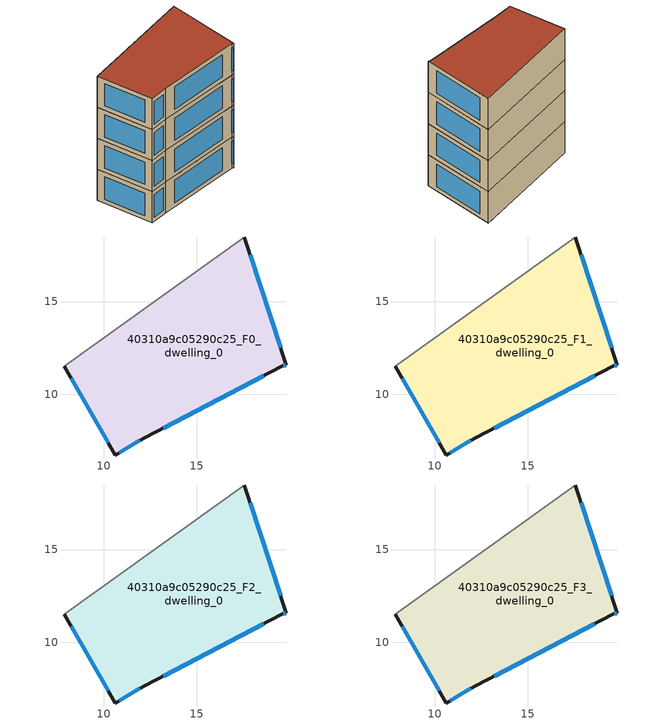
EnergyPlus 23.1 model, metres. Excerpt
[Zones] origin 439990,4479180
40310a9c05290c25_F0_dwelling_0
 floor ground (EU_floor_Construction): 19.66,11.54 19.85,11.56 17.57,18.48 7.86,11.52 10.61,6.73 12.15,7.63 z0
 wall outside (EU_wall_Construction): 17.57,18.48 19.85,11.56 19.66,11.54 12.15,7.63 10.61,6.73 7.86,11.52 z0:3
 wall adiabatic (EU_wall_Construction): 7.86,11.52 17.57,18.48 z0:3
 window (EU_Window_Construction): 10.23,7.39 8.24,10.86 / 17.89,17.52 19.53,12.52 / 19.82,11.56 19.69,11.54 / 18.62,11 13.19,8.18 / 11.94,7.51 10.82,6.85 z0.42:2.58
40310a9c05290c25_F1_dwelling_0
 floor to 40310a9c05290c25_F0_dwelling_0 (EU_floor_Construction): 19.66,11.54 19.85,11.56 17.57,18.48 7.86,11.52 10.61,6.73 12.15,7.63 z3
 wall outside (EU_wall_Construction): 17.57,18.48 19.85,11.56 19.66,11.54 12.15,7.63 10.61,6.73 7.86,11.52 z3:6
 wall adiabatic (EU_wall_Construction): 7.86,11.52 17.57,18.48 z3:6
 window (EU_Window_Construction): 10.23,7.39 8.24,10.86 / 17.89,17.52 19.53,12.52 / 19.82,11.56 19.69,11.54 / 18.62,11 13.19,8.18 / 11.94,7.51 10.82,6.85 z3.42:5.58
40310a9c05290c25_F2_dwelling_0
 floor to 40310a9c05290c25_F1_dwelling_0 (EU_floor_Construction): 19.66,11.54 19.85,11.56 17.57,18.48 7.86,11.52 10.61,6.73 12.15,7.63 z6
 wall outside (EU_wall_Construction): 17.57,18.48 19.85,11.56 19.66,11.54 12.15,7.63 10.61,6.73 7.86,11.52 z6:9
 wall adiabatic (EU_wall_Construction): 7.86,11.52 17.57,18.48 z6:9
 window (EU_Window_Construction): 10.23,7.39 8.24,10.86 / 17.89,17.52 19.53,12.52 / 19.82,11.56 19.69,11.54 / 18.62,11 13.19,8.18 / 11.94,7.51 10.82,6.85 z6.42:8.58
40310a9c05290c25_F3_dwelling_0
 floor to 40310a9c05290c25_F2_dwelling_0 (EU_floor_Construction): 19.66,11.54 19.85,11.56 17.57,18.48 7.86,11.52 10.61,6.73 12.15,7.63 z9
 wall outside (EU_wall_Construction): 17.57,18.48 19.85,11.56 19.66,11.54 12.15,7.63 10.61,6.73 7.86,11.52 z9:12
 wall adiabatic (EU_wall_Construction): 7.86,11.52 17.57,18.48 z9:12
 window (EU_Window_Construction): 10.23,7.39 8.24,10.86 / 17.89,17.52 19.53,12.52 / 19.82,11.56 19.69,11.54 / 18.62,11 13.19,8.18 / 11.94,7.51 10.82,6.85 z9.42:11.58
 roof outside (EU_roof_Construction): 17.57,18.48 19.85,11.56 19.66,11.54 12.15,7.63 10.61,6.73 7.86,11.52 z12
[Building]
EU S2 Campaign: North Axis=0; Terrain=City; Solar Distribution=FullExterior
[Site:Location]
Madrid: Latitude=40.5; Longitude=-3.5; Time Zone=1; Elevation=609
[SizingPeriod:WeatherFileDays]
AnnualSizingPeriod: Begin Month=1; Begin Day of Month=1; End Month=12; End Day of Month=31; Day of Week for Start Day=Monday; Use Weather File Daylight Saving Period=No; Use Weather File Rain and Snow Indicators=No
[MATERIAL]
EU_InternalMass_Material: Roughness=MediumRough; Thickness=0.1; Conductivity=1; Density=1800; Specific Heat=900; Thermal Absorptance=0.9; Solar Absorptance=0.7; Visible Absorptance=0.7
[MATERIAL:NOMASS] Roughness=MediumRough; Thermal Absorptance=0.9; Solar Absorptance=0.7; Visible Absorptance=0.7
Name | Thermal Resistance
EU_wall_NoMass | 1.60022
EU_roof_NoMass | 1.57597
EU_floor_NoMass | 0.470652
[WINDOWMATERIAL:SIMPLEGLAZINGSYSTEM]
EU_Window_SimpleGlazing: UFactor=3.28802; Solar Heat Gain Coefficient=0.85; Visible Transmittance=0.85
[CONSTRUCTION]
EU_wall_Construction: EU_wall_NoMass
EU_roof_Construction: EU_roof_NoMass
EU_floor_Construction: EU_floor_NoMass
EU_InternalMass_Construction: EU_InternalMass_Material
EU_Window_Construction: EU_Window_SimpleGlazing
[ZONE] Type=1; Multiplier=1; Ceiling Height=autocalculate; Floor Area=autocalculate; Part of Total Floor Area=Yes
Name | Volume
40310a9c05290c25_F0_dwelling_0 | 208.738
40310a9c05290c25_F1_dwelling_0; 40310a9c05290c25_F2_dwelling_0; 40310a9c05290c25_F3_dwelling_0 | 208.739
[INTERNALMASS] Construction=EU_InternalMass_Construction; Surface Area=69.5793
Name | Zone or ZoneList
40310a9c05290c25_F0_dwelling_0_EU_InternalMass | 40310a9c05290c25_F0_dwelling_0
40310a9c05290c25_F1_dwelling_0_EU_InternalMass | 40310a9c05290c25_F1_dwelling_0
40310a9c05290c25_F2_dwelling_0_EU_InternalMass | 40310a9c05290c25_F2_dwelling_0
40310a9c05290c25_F3_dwelling_0_EU_InternalMass | 40310a9c05290c25_F3_dwelling_0
[OTHEREQUIPMENT] Fuel Type=Electricity; Design Level Calculation Method=Watts/Area; Power per Zone Floor Area=1; Fraction Latent=0; Fraction Radiant=0; Fraction Lost=0; Carbon Dioxide Generation Rate=0; EndUse Subcategory=EU_Step8_InternalGains
Name | Zone or ZoneList or Space or SpaceList | Schedule
EU_Step8_InternalGain_40310a9c05290c25_F0_dwelling_0_f000 | 40310a9c05290c25_F0_dwelling_0 | EU_Step8_GainSchedule_40310a9c05290c25_F0_dwelling_0_f000
EU_Step8_InternalGain_40310a9c05290c25_F1_dwelling_0_f000 | 40310a9c05290c25_F1_dwelling_0 | EU_Step8_GainSchedule_40310a9c05290c25_F1_dwelling_0_f000
EU_Step8_InternalGain_40310a9c05290c25_F2_dwelling_0_f000 | 40310a9c05290c25_F2_dwelling_0 | EU_Step8_GainSchedule_40310a9c05290c25_F2_dwelling_0_f000
EU_Step8_InternalGain_40310a9c05290c25_F3_dwelling_0_f000 | 40310a9c05290c25_F3_dwelling_0 | EU_Step8_GainSchedule_40310a9c05290c25_F3_dwelling_0_f000
[ZONEVENTILATION:DESIGNFLOWRATE] Schedule=EU_AlwaysOn; Design Flow Rate Calculation Method=AirChanges/Hour; Air Changes per Hour=0.480704; Ventilation Type=Natural; Fan Pressure Rise=0; Fan Total Efficiency=1; Constant Term Coefficient=1; Temperature Term Coefficient=0; Velocity Term Coefficient=0; Velocity Squared Term Coefficient=0; Minimum Indoor Temperature=-100; Maximum Indoor Temperature=100; Delta Temperature=-100; Minimum Outdoor Temperature=-100; Maximum Outdoor Temperature=100; Maximum Wind Speed=40
Name | Zone or ZoneList or Space or SpaceList
EU_ConstantAir_40310a9c05290c25_F0_dwelling_0 | 40310a9c05290c25_F0_dwelling_0
EU_ConstantAir_40310a9c05290c25_F1_dwelling_0 | 40310a9c05290c25_F1_dwelling_0
EU_ConstantAir_40310a9c05290c25_F2_dwelling_0 | 40310a9c05290c25_F2_dwelling_0
EU_ConstantAir_40310a9c05290c25_F3_dwelling_0 | 40310a9c05290c25_F3_dwelling_0
[HVACTEMPLATE:THERMOSTAT] Constant Heating Setpoint=20; Constant Cooling Setpoint=50
EU_HeatOnly_40310a9c05290c25_F0_dwelling_0; EU_HeatOnly_40310a9c05290c25_F1_dwelling_0; EU_HeatOnly_40310a9c05290c25_F2_dwelling_0; EU_HeatOnly_40310a9c05290c25_F3_dwelling_0
[HVACTEMPLATE:ZONE:IDEALLOADSAIRSYSTEM] System Availability Schedule=EU_AlwaysOn; Maximum Heating Supply Air Temperature=50; Minimum Cooling Supply Air Temperature=13; Maximum Heating Supply Air Humidity Ratio=0.0156; Minimum Cooling Supply Air Humidity Ratio=0.0077; Heating Limit=NoLimit; Cooling Limit=NoLimit; Heating Availability Schedule=EU_AlwaysOn; Cooling Availability Schedule=EU_CoolingOff; Dehumidification Control Type=ConstantSensibleHeatRatio; Cooling Sensible Heat Ratio=0.7; Dehumidification Setpoint=60; Humidification Control Type=None; Humidification Setpoint=30; Outdoor Air Method=None; Outdoor Air Flow Rate per Person=0.00944; Outdoor Air Flow Rate per Zone Floor Area=0; Outdoor Air Flow Rate per Zone=0; Demand Controlled Ventilation Type=None; Outdoor Air Economizer Type=NoEconomizer; Heat Recovery Type=None; Sensible Heat Recovery Effectiveness=0.7; Latent Heat Recovery Effectiveness=0.65
Name | Template Thermostat
40310a9c05290c25_F0_dwelling_0 | EU_HeatOnly_40310a9c05290c25_F0_dwelling_0
40310a9c05290c25_F1_dwelling_0 | EU_HeatOnly_40310a9c05290c25_F1_dwelling_0
40310a9c05290c25_F2_dwelling_0 | EU_HeatOnly_40310a9c05290c25_F2_dwelling_0
40310a9c05290c25_F3_dwelling_0 | EU_HeatOnly_40310a9c05290c25_F3_dwelling_0
[SIZING:ZONE] Zone Cooling Design Supply Air Temperature Input Method=SupplyAirTemperature; Zone Cooling Design Supply Air Temperature=13; Zone Heating Design Supply Air Temperature Input Method=SupplyAirTemperature; Zone Heating Design Supply Air Temperature=50; Zone Cooling Design Supply Air Humidity Ratio=0.008; Zone Heating Design Supply Air Humidity Ratio=0.008; Cooling Design Air Flow Method=DesignDay; Cooling Design Air Flow Rate=0; Cooling Minimum Air Flow per Zone Floor Area=0.000762; Cooling Minimum Air Flow=0; Cooling Minimum Air Flow Fraction=0.2; Heating Design Air Flow Method=DesignDay; Heating Design Air Flow Rate=0; Heating Maximum Air Flow per Zone Floor Area=0.002032; Heating Maximum Air Flow=0.141576; Heating Maximum Air Flow Fraction=0.3; Account for Dedicated Outdoor Air System=No; Dedicated Outdoor Air System Control Strategy=NeutralSupplyAir; Dedicated Outdoor Air Low Setpoint Temperature for Design=autosize; Dedicated Outdoor Air High Setpoint Temperature for Design=autosize; Zone Load Sizing Method=Sensible Load Only No Latent Load; Zone Latent Cooling Design Supply Air Humidity Ratio Input Method=HumidityRatioDifference; Zone Cooling Design Supply Air Humidity Ratio Difference=0.005; Zone Latent Heating Design Supply Air Humidity Ratio Input Method=HumidityRatioDifference; Zone Humidification Design Supply Air Humidity Ratio Difference=0.005
40310a9c05290c25_F0_dwelling_0; 40310a9c05290c25_F1_dwelling_0; 40310a9c05290c25_F2_dwelling_0; 40310a9c05290c25_F3_dwelling_0
[SCHEDULE:CONSTANT]
Name | Hourly Value
EU_AlwaysOn | 1
EU_CoolingOff | 0
[SCHEDULE:FILE] Column Number=1; Rows to Skip at Top=0; Number of Hours of Data=8760; Column Separator=Comma; Interpolate to Timestep=No; Minutes per Item=60; Adjust Schedule for Daylight Savings=Yes
Name | File
EU_Step8_GainSchedule_40310a9c05290c25_F0_dwelling_0_f000 | ../../schedules/40310a9c05290c25/40310a9c05290c25_F0_dwelling_0_f000_gain.csv
EU_Step8_GainSchedule_40310a9c05290c25_F1_dwelling_0_f000 | ../../schedules/40310a9c05290c25/40310a9c05290c25_F1_dwelling_0_f000_gain.csv
EU_Step8_GainSchedule_40310a9c05290c25_F2_dwelling_0_f000 | ../../schedules/40310a9c05290c25/40310a9c05290c25_F2_dwelling_0_f000_gain.csv
EU_Step8_GainSchedule_40310a9c05290c25_F3_dwelling_0_f000 | ../../schedules/40310a9c05290c25/40310a9c05290c25_F3_dwelling_0_f000_gain.csv
